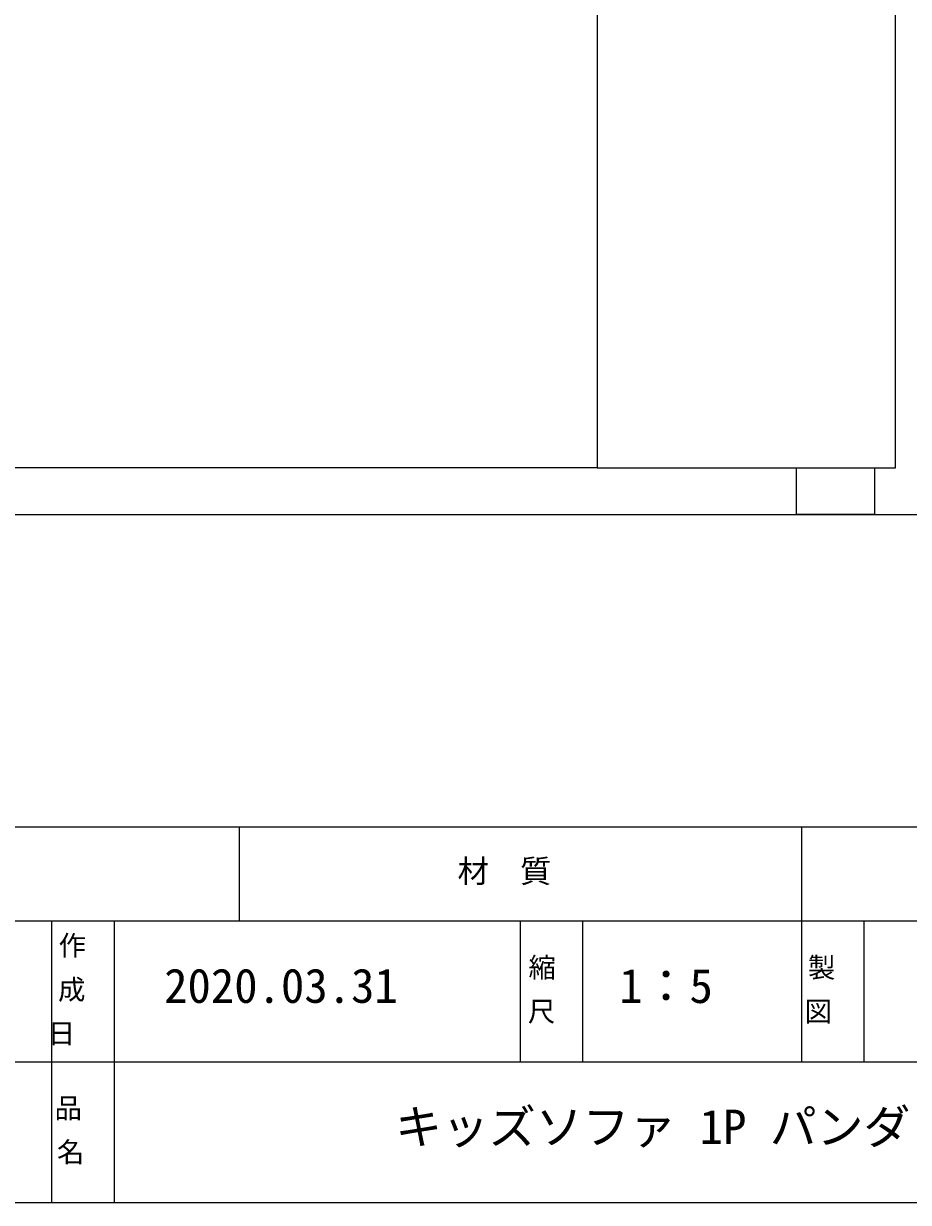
# Model space of a CAD drawing. Units: millimetres, scale not verified. Extents: x -1055 to 203, y -143 to 143.
# Drawn here: x 58.2 to 114.8, y -138 to -62.6 of the extents above; entities that cross this region are included whole.
import ezdxf
from ezdxf.enums import TextEntityAlignment as Align

# ---------------------------------------------------------------- set-up
doc = ezdxf.new("R2010")
doc.units = ezdxf.units.MM
doc.header["$LTSCALE"] = 0.5
for name, color, linetype, lineweight in [('0-3_図面_FORMAT$03_TEXT', 7, 'Continuous', 18), ('0-6_図面_FORMAT$01_WAKU$OUT_LINE', 6, 'Continuous', 18), ('0-7_図面_FORMAT$01_WAKU$SUB_LINE', 7, 'Continuous', 18), ('0-8_DIMENSION_LINES$03_LINES', 7, 'Continuous', 18)]:
    doc.layers.add(name, color=color, linetype=linetype, lineweight=lineweight)
doc.styles.add('ＭＳ ゴシック', font='')
doc.styles.get('ＭＳ ゴシック').set_extended_font_data('MS Gothic')

# ---------------------------------------------------------------- blocks, each defined once
blk = doc.blocks.new('_X45')
at = {"layer": '0-3_図面_FORMAT$03_TEXT', "style": 'ＭＳ ゴシック'}
for s, p in [('製', (1076.801, 692.002)), ('図', (1076.385, 686.38))]:
    blk.add_text(s, height=2.566, dxfattribs=at).set_placement(p, align=Align.BOTTOM_LEFT)
blk = doc.blocks.new('_X44')
at = {"layer": '0-3_図面_FORMAT$03_TEXT', "style": 'ＭＳ ゴシック'}
for s, p in [('縮', (1041.025, 692.002)), ('尺', (1040.952, 686.38))]:
    blk.add_text(s, height=2.566, dxfattribs=at).set_placement(p, align=Align.BOTTOM_LEFT)
blk = doc.blocks.new('_X43')
at = {"layer": '0-3_図面_FORMAT$03_TEXT', "style": 'ＭＳ ゴシック'}
for s, p in [('品', (980.35, 674.002)), ('名', (980.651, 668.38))]:
    blk.add_text(s, height=2.566, dxfattribs=at).set_placement(p, align=Align.BOTTOM_LEFT)
blk = doc.blocks.new('_X40')
at = {"layer": '0-3_図面_FORMAT$03_TEXT', "style": 'ＭＳ ゴシック'}
for s, p in [('作', (980.875, 694.813)), ('成', (980.801, 689.191)), ('日', (979.482, 683.568))]:
    blk.add_text(s, height=2.566, dxfattribs=at).set_placement(p, align=Align.BOTTOM_LEFT)

msp = doc.modelspace()

# ---------------------------------------------------------------- linework, layer by layer
at = {"layer": '0-6_図面_FORMAT$01_WAKU$OUT_LINE'}
for p, q in [((198, -114), (-198, -114)), ((198, -120), (-78, -120)), ((-198, -138), (198, -138))]:
    msp.add_line(p, q, dxfattribs=at)
at = {"layer": '0-7_図面_FORMAT$01_WAKU$SUB_LINE'}
for p, q in [((72, -114), (72, -120)), ((108, -129), (108, -114)), ((60, -138), (60, -120)), ((64, -138), (64, -120)), ((90, -129), (90, -120)), ((94, -129), (94, -120)), ((112, -129), (112, -120)), ((12, -129), (144, -129))]:
    msp.add_line(p, q, dxfattribs=at)
at = {"layer": '0-8_DIMENSION_LINES$03_LINES'}
msp.add_line((-166, -94), (164, -94), dxfattribs=at)
for points in [[(94.9, -52.0848), (94.9, -91), (114, -91), (114, -2)], [(94.9, -91), (36.6, -91), (36, -91)]]:
    msp.add_lwpolyline(points, dxfattribs=at)
msp.add_lwpolyline([(107.6685, -91), (112.6685, -91), (112.6685, -94), (107.6685, -94)], close=True, dxfattribs=at)

# ---------------------------------------------------------------- block references
at = {"layer": '0-3_図面_FORMAT$03_TEXT', "xscale": 0.5, "yscale": 0.5}
for name in ['_X40', '_X44', '_X45', '_X43']:
    msp.add_blockref(name, (-430, -470), dxfattribs=at)

# ---------------------------------------------------------------- texts
at = {"layer": '0-3_図面_FORMAT$03_TEXT', "style": 'ＭＳ ゴシック'}
for s, height, p in [('材\u3000質', 1.466, (85.975, -117.9799)), ('2020.03.31', 2.199, (67.1867, -125.8936)), ('1：5', 2.199, (96.3218, -125.9023)), ('キッズソファ 1P パンダ', 2.199, (81.9776, -134.9198))]:
    msp.add_text(s, height=height, dxfattribs=at).set_placement(p, align=Align.BOTTOM_LEFT)

doc.saveas('drawing.dxf')
